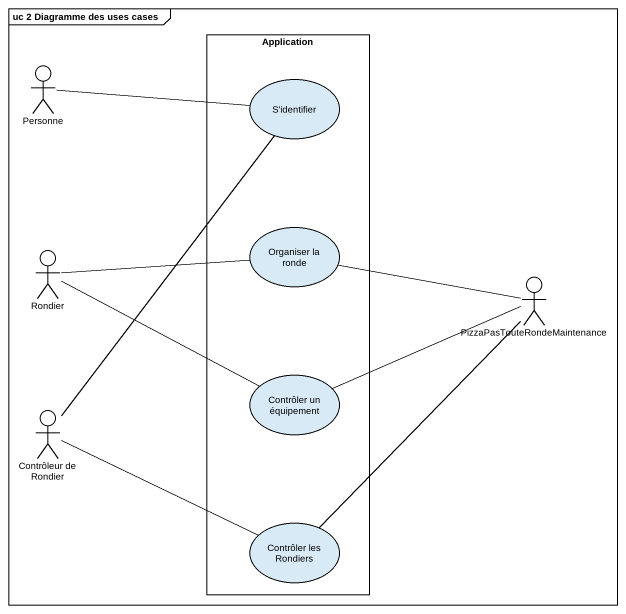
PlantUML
@startuml
mainframe uc 2 Diagramme des uses cases
actor Personne
rectangle Application {
  usecase "S'identifier" as S_identifier
  usecase "Organiser la ronde" as Organiser_la_ronde
  usecase "Contrôler un équipement" as Contrôler_un_équipement
  usecase "Contrôler les Rondiers" as Contrôler_les_Rondiers
}
actor Rondier
actor "PizzaPasTouteRondeMaintenance" as PizzaPasTouteRondeMaintenanc
actor "Contrôleur de Rondier" as Contrôleur_de_Rondier
Personne -right- S_identifier
Rondier -right- Organiser_la_ronde
Rondier -right- Contrôler_un_équipement
Organiser_la_ronde -right- PizzaPasTouteRondeMaintenanc
Contrôler_un_équipement -right- PizzaPasTouteRondeMaintenanc
Contrôleur_de_Rondier -up- S_identifier
Contrôleur_de_Rondier -right- Contrôler_les_Rondiers
Contrôler_les_Rondiers -up- PizzaPasTouteRondeMaintenanc
@enduml
